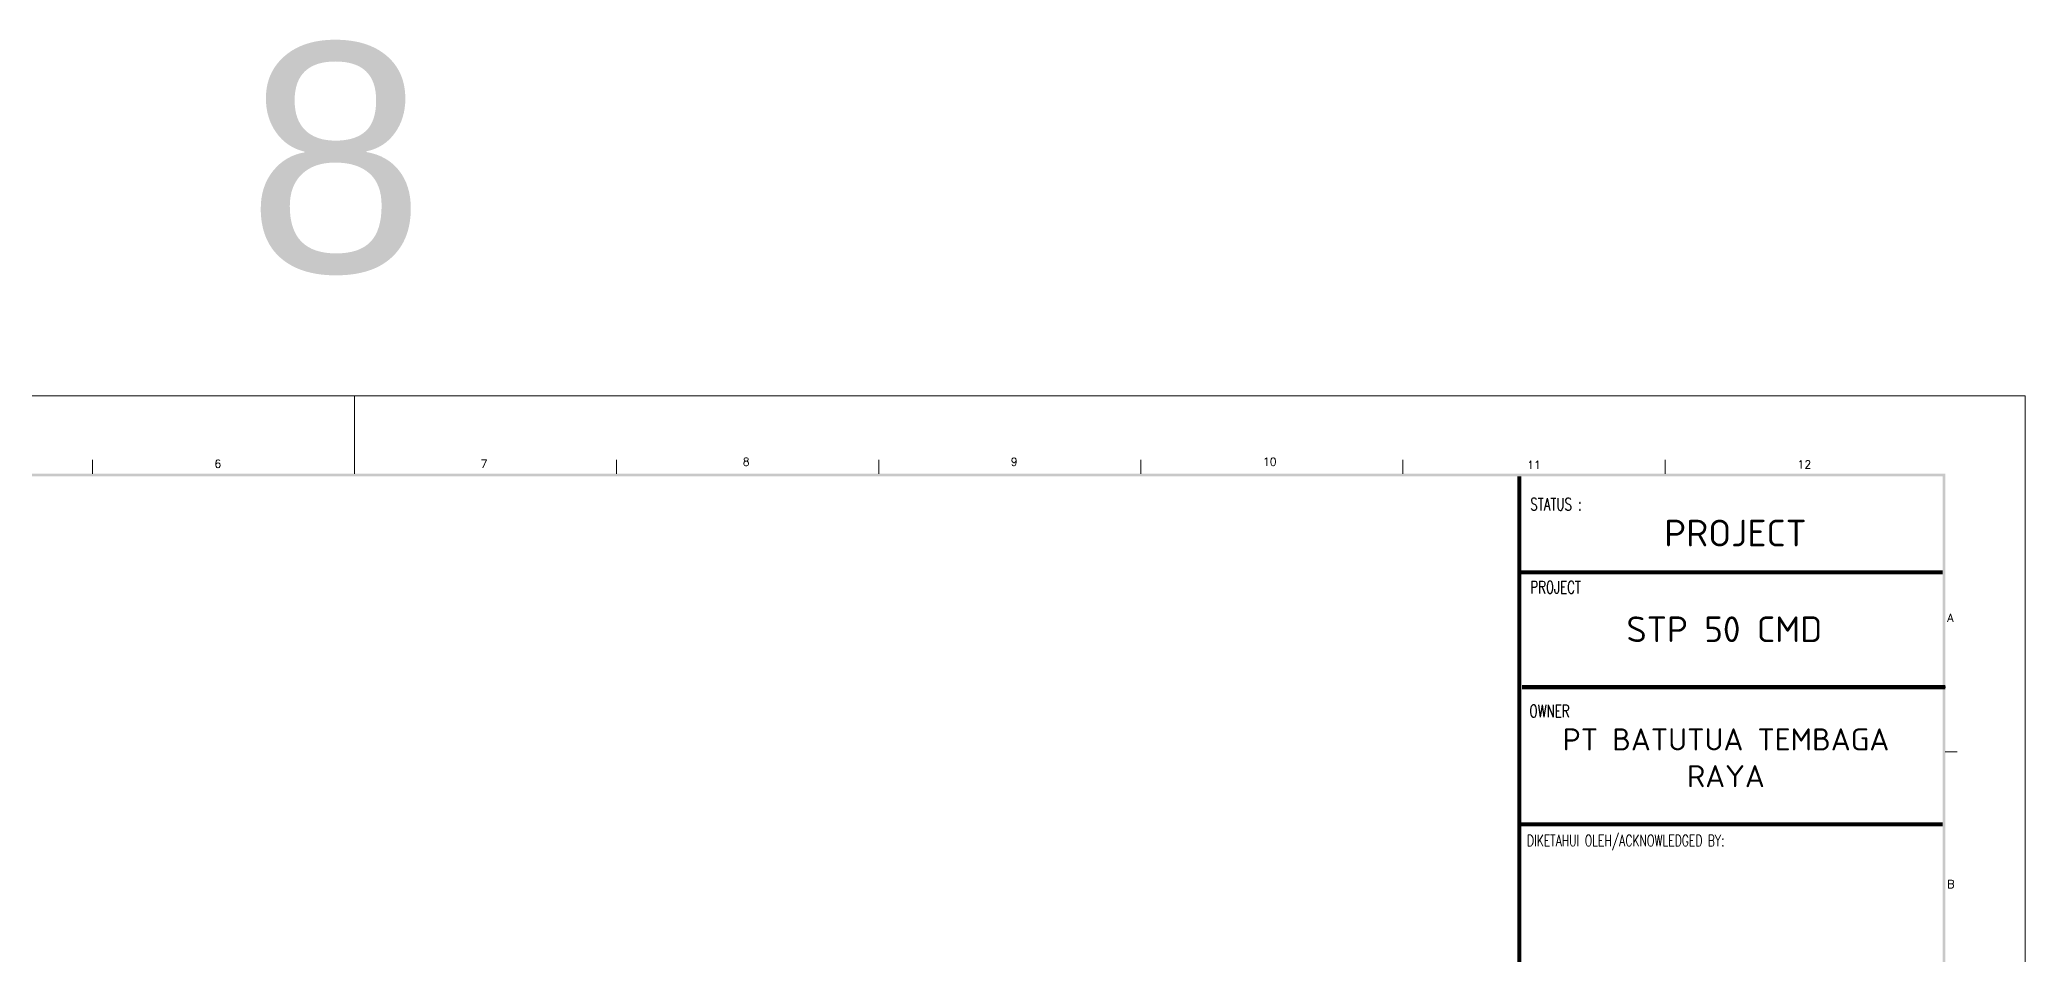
# Model space of a CAD drawing. Header units: millimetres. Extents: x 67033 to 212947, y 35102 to 335921.
# Drawn here: x 95706 to 100141, y 161198 to 163240 of the extents above; entities that cross this region are included whole.
import ezdxf

# ---------------------------------------------------------------- set-up
doc = ezdxf.new("R2010")
doc.units = ezdxf.units.MM
doc.layers.add('BORDER', color=7, linetype='Continuous')
doc.layers.add('S-Kop', color=7, linetype='Continuous')
doc.styles.add('3', font='ROMANS.SHX', dxfattribs={"width": 0.75})
doc.styles.add('ISOCPEUR', font='isocpeur.ttf')
doc.styles.add('ROMANS', font='romans.shx', dxfattribs={"height": 0.3})
doc.styles.get("Standard").update_dxf_attribs({"font": 'arial.ttf'})

msp = doc.modelspace()

# ---------------------------------------------------------------- linework, layer by layer
at = {"layer": 'BORDER', "linetype": 'Continuous', "lineweight": 9}
for p, q in [((96409.3, 162445.3), (96409.3, 162271)), ((95823.8, 162302.3), (95823.8, 162271)), ((96994.8, 162302.3), (96994.8, 162271)), ((97580.3, 162302.3), (97580.3, 162271)), ((98165.8, 162302.3), (98165.8, 162271)), ((98751.3, 162302.3), (98751.3, 162271)), ((99336.8, 162302.3), (99336.8, 162271)), ((99989.3, 161649.8), (99962.5, 161649.8))]:
    msp.add_line(p, q, dxfattribs=at)
msp.add_lwpolyline([(92623.7, 157135.7), (100141.3, 157135.7), (100141.3, 162445.3), (92623.7, 162445.3)], close=True, dxfattribs=at)
at = {"layer": 'BORDER', "lineweight": 9}
for points in [[(99956.7, 162265.2), (99962.9, 162271.5), (92897.7, 162265.2), (92891.5, 162271.5)], [(99956.7, 157320.5), (99962.9, 157314), (99956.7, 162265.2), (99962.9, 162271.5)]]:
    msp.add_trace(points, dxfattribs=at)
at = {"layer": 'S-Kop', "color": 7, "linetype": 'ByBlock'}
msp.add_line((99011, 162050.8), (99956.7, 162050.8), dxfattribs=at)
at = {"layer": 'S-Kop', "color": 7}
for p, q in [((99011, 162050.8), (99956.7, 162050.8)), ((99017.2, 161794.4), (99962.9, 161794.4)), ((99017.2, 161794.4), (99962.9, 161794.4)), ((99962.9, 161794.4), (99017.2, 161794.4)), ((99962.9, 161794.4), (99017.2, 161794.4)), ((99017.2, 161794.4), (99962.9, 161794.4)), ((99017.2, 161794.4), (99962.9, 161794.4)), ((99962.9, 161794.4), (99017.2, 161794.4)), ((99011, 161488.2), (99956.7, 161488.2)), ((99011, 161488.2), (99956.7, 161488.2)), ((99956.7, 161488.2), (99011, 161488.2)), ((99956.7, 161488.2), (99011, 161488.2)), ((99011, 161488.2), (99956.7, 161488.2)), ((99011, 161488.2), (99956.7, 161488.2)), ((99956.7, 161488.2), (99011, 161488.2))]:
    msp.add_line(p, q, dxfattribs=at)
for points, const_width in [([(99011, 162265.2), (99011, 157320.5)], 8.87), ([(99956.7, 162050.8), (99011, 162050.8)], 9.46), ([(99962.9, 161794.4), (99017.2, 161794.4)], 9.46), ([(99962.9, 161794.4), (99017.2, 161794.4)], 9.46), ([(99956.7, 161488.2), (99011, 161488.2)], 9.46), ([(99956.7, 161488.2), (99011, 161488.2)], 9.46)]:
    msp.add_lwpolyline(points, dxfattribs=dict(at, const_width=const_width))

# ---------------------------------------------------------------- texts
at = {"insert": (96168.9, 163232.6), "char_height": 511.3, "attachment_point": 1}
msp.add_mtext_dynamic_manual_height_columns('8', width=275674.441, gutter_width=2556.3, heights=[0], dxfattribs=at)
at = {"layer": 'BORDER', "linetype": 'Continuous', "lineweight": 9, "style": 'ROMANS'}
for s, height, p in [('6', 17.9, (96096.5, 162284.4)), ('7', 17.9, (96690.9, 162284.4)), ('8', 17.9, (97276.4, 162288.9)), ('9', 17.9, (97875.3, 162288.9)), ('10', 17.88, (98438.4, 162288.9)), ('11', 17.88, (99028.4, 162281.9)), ('12', 17.88, (99632.4, 162283)), ('A', 17.9, (99967, 161940.3)), ('B', 17.9, (99967, 161345.9))]:
    msp.add_text(s, height=height, dxfattribs=at).set_placement(p)
at = {"layer": 'BORDER', "color": 4, "lineweight": 9, "attachment_point": 5, "style": 'ISOCPEUR'}
for s, insert, char_height, width in [('{\\C256;PROJECT}', (99493.8, 162138.6), 59.592, 938.234), ('{\\C256;STP 50 CMD}', (99469.1, 161923.8), 57.208, 951.976), ('{\\C256;PT BATUTUA TEMBAGA RAYA}', (99472.6, 161636.7), 49.237, 788.086)]:
    msp.add_mtext(s, dxfattribs=dict(at, insert=insert, char_height=char_height, width=width))
at = {"layer": 'S-Kop', "color": 7, "linetype": 'ByBlock', "style": '3', "width": 0.7}
for s, height, p in [('STATUS :', 27.7, (99035.6, 162189.1)), ('PROJECT', 27.7, (99035.6, 162003.7)), ('OWNER', 27.7, (99033.7, 161727.2)), ('DIKETAHUI OLEH/ACKNOWLEDGED BY:', 25.177, (99028.1, 161439.2))]:
    msp.add_text(s, height=height, dxfattribs=at).set_placement(p)

doc.saveas('drawing.dxf')
